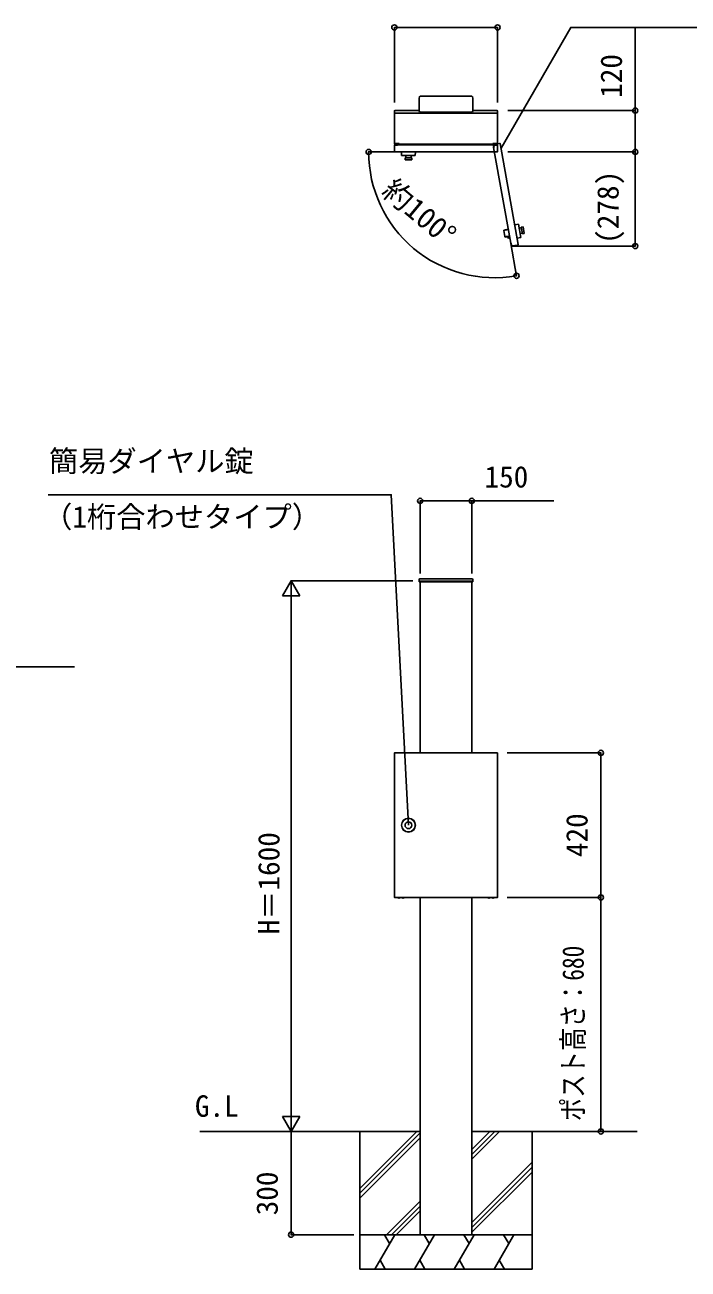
# Model space of a CAD drawing. Units: millimetres, scale not verified. Extents: x -4375 to 4375, y -6498 to 6471.
# Drawn here: x -98 to 1828, y -1148 to 2467 of the extents above; entities that cross this region are included whole.
import ezdxf
from ezdxf.enums import TextEntityAlignment as Align

# ---------------------------------------------------------------- set-up
doc = ezdxf.new("R2010")
doc.units = ezdxf.units.MM
doc.header["$LTSCALE"] = 30
doc.layers.add('0-2_YKK_A1', color=4, linetype='Continuous')
doc.layers.add('0-3_YKK_D', color=6, linetype='Continuous')
doc.styles.add('ＭＳ ゴシック', font='')
doc.styles.get('ＭＳ ゴシック').set_extended_font_data('MS Gothic')

msp = doc.modelspace()

# ---------------------------------------------------------------- linework, layer by layer
at = {"layer": '0-2_YKK_A1'}
for p, q in [((1047.01, 2255.6), (1047.01, 2217.6)), ((1047.01, 2255.6), (1047.01, 2255.6)), ((1199.01, 2259.6), (1051.01, 2259.6)), ((1051.01, 2259.6), (1051.01, 2259.6)), ((1199.01, 2259.6), (1199.01, 2259.6)), ((1203.01, 2217.6), (1203.01, 2255.6)), ((1203.01, 2255.6), (1203.01, 2255.6)), ((974.99, 2216.92), (974.99, 2122.59)), ((975.14, 2208.58), (975.09, 2205.26)), ((975.14, 2208.58), (975.14, 2208.56)), ((975.48, 2210.16), (975.43, 2210.11)), ((1047.01, 2217.92), (975.99, 2217.92)), ((976.23, 2210.5), (1273.79, 2210.5)), ((1047.01, 2217.6), (1047.01, 2217.6)), ((1051.01, 2213.6), (1199.01, 2213.6)), ((1051.01, 2213.6), (1051.01, 2213.6)), ((1199.01, 2213.6), (1199.01, 2213.6)), ((1274.03, 2217.92), (1203.01, 2217.92)), ((1203.01, 2217.6), (1203.01, 2217.6)), ((1274.59, 2210.11), (1274.54, 2210.16)), ((1274.93, 2205.26), (1274.88, 2208.58)), ((1274.88, 2208.56), (1274.88, 2208.58)), ((1275.03, 2122.59), (1275.03, 2216.92)), ((975.09, 2205.26), (975.09, 2205.25)), ((975.09, 2205.25), (975.09, 2123.34)), ((1274.93, 2205.26), (1274.93, 2205.25)), ((1274.93, 2123.34), (1274.93, 2205.25)), ((975.01, 2117.7), (975.01, 2115.7)), ((975.01, 2115.7), (975.01, 2100)), ((975.01, 2100), (975.01, 2099)), ((975.81, 2117.7), (975.81, 2117.3)), ((975.81, 2099.02), (975.81, 2099)), ((975.99, 2121.59), (977.96, 2121.59)), ((976.01, 2099), (976.11, 2099)), ((976.07, 2122.34), (979.35, 2122.27)), ((976.07, 2122.34), (976.09, 2122.34)), ((976.11, 2097.9), (976.11, 2099)), ((976.31, 2117.57), (976.31, 2117.7)), ((983.81, 2117.7), (977.01, 2117.7)), ((979.35, 2122.27), (979.37, 2122.27)), ((979.37, 2122.27), (988.01, 2122.27)), ((980.33, 2121.39), (988.01, 2121.39)), ((980.81, 2118), (980.81, 2118.8)), ((980.81, 2118.8), (982.81, 2118.8)), ((982.81, 2118), (980.81, 2118)), ((980.81, 2118), (980.81, 2117.7)), ((983.81, 2118.8), (982.81, 2118.8)), ((983.81, 2118), (982.81, 2118)), ((1266.21, 2118.8), (983.81, 2118.8)), ((983.81, 2117.7), (983.81, 2118.8)), ((987.61, 2120.86), (988.1, 2120.86)), ((987.61, 2118.8), (987.61, 2120.86)), ((988.01, 2121.28), (988.01, 2122.29)), ((988.01, 2121.27), (988.01, 2121.28)), ((988.13, 2120.81), (988.13, 2118.8)), ((989.01, 2120.27), (1261.01, 2120.27)), ((996.01, 2097.9), (996.2, 2087.2)), ((1035.82, 2087.2), (1036.01, 2097.9)), ((1125.01, 2118.8), (1125.01, 2120.27)), ((1261.89, 2118.8), (1261.89, 2120.81)), ((1263.81, 2119.55), (1261.89, 2119.55)), ((1262.01, 2122.29), (1262.01, 2121.28)), ((1262.01, 2122.27), (1270.65, 2122.27)), ((1262.01, 2121.39), (1269.69, 2121.39)), ((1262.01, 2121.28), (1262.01, 2121.27)), ((1263.01, 2113.79), (1263.8, 2113.93)), ((1263.01, 2113.79), (1263.36, 2111.82)), ((1263.02, 2118.7), (1263.5, 2118.7)), ((1263.08, 2119.69), (1265.05, 2120.04)), ((1263.22, 2118.91), (1263.61, 2118.98)), ((1263.43, 2118.44), (1263.31, 2118.41)), ((1263.36, 2111.82), (1263.54, 2110.84)), ((1264.62, 2111.03), (1263.43, 2117.72)), ((1313.05, 1832.81), (1263.54, 2110.84)), ((1264.1, 2113.98), (1263.8, 2113.93)), ((1263.8, 2113.93), (1264.15, 2111.96)), ((1263.81, 2119.55), (1263.81, 2118.8)), ((1264.15, 2111.96), (1264.33, 2110.98)), ((1265.05, 2120.04), (1280.51, 2122.8)), ((1266.21, 2118.8), (1266.21, 2117.7)), ((1266.21, 2118.8), (1267.21, 2118.8)), ((1266.21, 2118), (1267.21, 2118)), ((1273.01, 2117.7), (1266.21, 2117.7)), ((1267.21, 2118.8), (1269.21, 2118.8)), ((1269.21, 2117.7), (1269.21, 2118)), ((1270.65, 2122.27), (1270.67, 2122.27)), ((1270.67, 2122.27), (1273.95, 2122.34)), ((1272.06, 2121.59), (1274.03, 2121.59)), ((1272.13, 2121.51), (1272.3, 2121.59)), ((1273.71, 2117.7), (1273.71, 2117.57)), ((1274.01, 2099), (1273.91, 2099)), ((1273.93, 2122.34), (1273.95, 2122.34)), ((1274.21, 2117.3), (1274.21, 2117.7)), ((1274.21, 2099), (1274.21, 2099.02)), ((1275.01, 2115.7), (1275.01, 2117.7)), ((1275.01, 2115.7), (1275.01, 2100)), ((1275.01, 2099), (1275.01, 2100)), ((1280.51, 2122.8), (1281.49, 2122.97)), ((1281.61, 2122.18), (1281.63, 2122.18)), ((1281.67, 2121.99), (1281.68, 2121.89)), ((1282.77, 2122.08), (1334.97, 1828.89)), ((1016.01, 2087.2), (996.2, 2087.2)), ((1006.01, 2080.7), (1006.01, 2075.2)), ((1016.01, 2080.7), (1006.01, 2080.7)), ((1016.01, 2075.2), (1006.01, 2075.2)), ((1008.51, 2087.2), (1008.51, 2080.7)), ((1035.82, 2087.2), (1016.01, 2087.2)), ((1026.01, 2080.7), (1016.01, 2080.7)), ((1026.01, 2075.2), (1016.01, 2075.2)), ((1023.51, 2080.7), (1023.51, 2087.2)), ((1026.01, 2075.2), (1026.01, 2080.7)), ((1335.3, 1888.08), (1324.74, 1886.39)), ((1335.3, 1888.08), (1342.25, 1849.07)), ((1348.84, 1880.52), (1343.42, 1879.56)), ((1348.84, 1880.52), (1352.34, 1860.83)), ((1305.86, 1873.19), (1292.98, 1870.78)), ((1293.17, 1869.72), (1296.37, 1851.75)), ((1296.56, 1850.69), (1305.06, 1852.13)), ((1304.21, 1850.92), (1303.34, 1849.67)), ((1303.34, 1849.67), (1310.67, 1846.15)), ((1305.36, 1852.56), (1304.21, 1850.92)), ((1304.21, 1850.92), (1310.35, 1847.97)), ((1307.45, 1852.91), (1305.36, 1852.56)), ((1307.22, 1853.81), (1307.71, 1853.9)), ((1307.75, 1853.72), (1309.28, 1853.98)), ((1309.41, 1853.24), (1307.95, 1853)), ((1310.07, 1849.51), (1309.28, 1850.12)), ((1331.75, 1847.01), (1342.25, 1849.07)), ((1343.86, 1877.1), (1337.46, 1875.96)), ((1340.09, 1861.19), (1346.49, 1862.33)), ((1343.42, 1879.56), (1346.93, 1859.87)), ((1346.93, 1859.87), (1352.34, 1860.83)), ((1313.05, 1832.81), (1313.22, 1831.83)), ((1313.22, 1831.83), (1313.57, 1829.86)), ((1313.57, 1829.86), (1314.36, 1830)), ((1313.83, 1832.95), (1314.01, 1831.97)), ((1315.32, 1826.31), (1314.13, 1833)), ((1315.45, 1825.62), (1315.57, 1825.64)), ((1315.53, 1825.13), (1315.93, 1825.2)), ((1315.67, 1824.34), (1317.64, 1824.69)), ((1333.1, 1827.44), (1317.64, 1824.69)), ((1333.1, 1827.44), (1334.08, 1827.62)), ((1333.89, 1828.7), (1333.91, 1828.6)), ((1333.92, 1828.4), (1333.94, 1828.41)), ((1047.36, 855.7), (1047.01, 849.13)), ((1047.51, 848.6), (1051.01, 848.6)), ((1052.51, 857.6), (1049.35, 857.6)), ((1050.01, 850.6), (1200.01, 850.6)), ((1050.01, 850.6), (1050.01, 848.6)), ((1050.01, 848.6), (1050.01, 351.6)), ((1051.01, 848.6), (1199.01, 848.6)), ((1188.51, 857.6), (1061.51, 857.6)), ((1200.67, 857.6), (1197.51, 857.6)), ((1199.01, 848.6), (1202.51, 848.6)), ((1200.01, 850.6), (1200.01, 848.6)), ((1200.01, 351.6), (1200.01, 848.6)), ((1203.01, 849.13), (1202.66, 855.7)), ((974.99, 326.67), (975.01, 327.65)), ((976.01, 350.8), (975.01, 350.8)), ((975.01, 350.5), (975.01, -67.3)), ((975.01, 350.5), (976.11, 350.5)), ((975.31, 350.5), (975.32, 350.67)), ((975.33, 350.8), (975.32, 350.67)), ((976.01, 351.6), (976.11, 351.6)), ((976.01, 350.8), (976.11, 350.8)), ((1273.91, 351.6), (976.11, 351.6)), ((976.11, 350.5), (976.11, 351.6)), ((1273.7, 351.65), (976.31, 351.65)), ((976.31, 351.65), (976.31, 351.65)), ((1273.7, 351.65), (1273.7, 351.65)), ((1273.91, 351.6), (1273.91, 350.5)), ((1274.01, 351.6), (1273.91, 351.6)), ((1274.01, 350.8), (1273.91, 350.8)), ((1273.91, 350.5), (1275.01, 350.5)), ((1274.01, 351.6), (1275.01, 351.6)), ((1275.01, 350.8), (1274.01, 350.8)), ((1274.7, 350.67), (1274.69, 350.8)), ((1274.7, 350.67), (1274.71, 350.5)), ((1275.01, 351.6), (1275.01, 350.8)), ((1275.01, 327.65), (1275.03, 326.67)), ((976.11, -67.3), (975.01, -67.3)), ((976.01, -67.6), (976.11, -67.6)), ((976.01, -68.4), (976.11, -68.4)), ((976.11, -68.4), (976.11, -67.3)), ((976.11, -68.4), (1273.91, -68.4)), ((1050.01, -68.4), (1050.01, -1048.4)), ((1200.01, -1048.4), (1200.01, -68.4)), ((1273.91, -67.3), (1273.91, -68.4)), ((1274.01, -67.6), (1273.91, -67.6)), ((1274.01, -68.4), (1273.91, -68.4)), ((1274.01, -67.6), (1275.01, -67.6)), ((409.72, -748.4), (1050.01, -748.4)), ((875, -913.74), (1040.34, -748.4)), ((875, -927.88), (1050.01, -752.87)), ((1200.01, -800.86), (1252.47, -748.4)), ((1200.01, -815), (1266.61, -748.4)), ((1200.01, -829.14), (1280.75, -748.4)), ((1200.01, -748.4), (1680.19, -748.4)), ((875, -942.02), (1050.01, -767.01)), ((1200.01, -1012.99), (1375, -838)), ((1200.01, -1027.13), (1375, -852.14)), ((1200.01, -1041.27), (1375, -866.29)), ((952.47, -1048.4), (1050.01, -950.86)), ((966.61, -1048.4), (1050.01, -965)), ((980.75, -1048.4), (1050.01, -979.14)), ((918.32, -1148.4), (976.05, -1048.4)), ((961.05, -1074.38), (946.05, -1048.4)), ((1033.79, -1148.4), (1091.52, -1048.4)), ((1076.52, -1074.38), (1061.52, -1048.4)), ((1149.26, -1148.4), (1206.99, -1048.4)), ((1191.99, -1074.38), (1176.99, -1048.4)), ((1264.73, -1148.4), (1322.47, -1048.4)), ((1307.47, -1074.38), (1292.46, -1048.4)), ((933.32, -1122.42), (948.32, -1148.4)), ((1048.79, -1122.42), (1063.79, -1148.4)), ((1164.26, -1122.42), (1179.26, -1148.4)), ((1279.73, -1122.42), (1294.73, -1148.4))]:
    msp.add_line(p, q, dxfattribs=at)
for points in [[(975.43, 2210.11), (975.28, 2209.87), (975.2, 2209.64), (975.18, 2209.51), (975.17, 2209.41), (975.16, 2209.31), (975.16, 2209.18), (975.16, 2209.02)], [(975.78, 2210.39), (975.67, 2210.34), (975.57, 2210.25), (975.48, 2210.16)], [(1274.54, 2210.16), (1274.36, 2210.33), (1274.14, 2210.42)], [(1274.88, 2208.58), (1274.87, 2208.84), (1274.86, 2209.07), (1274.86, 2209.25), (1274.85, 2209.4), (1274.84, 2209.54), (1274.78, 2209.78), (1274.59, 2210.11)], [(1273.91, 2099), (1273.91, 2097.9), (976.11, 2097.9)], [(977.72, 2121.59), (977.89, 2121.51), (977.98, 2121.47)], [(987.33, 2121.59), (987.47, 2121.6), (987.61, 2121.64), (987.74, 2121.68)], [(988.01, 2122.29), (988.11, 2122.3), (988.33, 2122.31), (988.65, 2122.32), (989.01, 2122.33)], [(1261.01, 2122.33), (1261.37, 2122.32), (1261.69, 2122.31), (1261.91, 2122.3), (1262.01, 2122.29)], [(1262.28, 2121.68), (1262.41, 2121.64), (1262.55, 2121.6), (1262.69, 2121.59)], [(1263.54, 2110.84), (1263.56, 2110.84), (1263.62, 2110.85), (1263.72, 2110.87), (1263.86, 2110.89), (1264.02, 2110.92), (1264.21, 2110.96), (1264.41, 2110.99), (1264.62, 2111.03)], [(1269.21, 2118.8), (1269.21, 2118), (1267.21, 2118)], [(1272.04, 2121.47), (1272.09, 2121.49), (1272.13, 2121.51)], [(1281.68, 2121.89), (1281.89, 2121.93), (1282.1, 2121.96), (1282.28, 2122), (1282.45, 2122.03), (1282.58, 2122.05), (1282.68, 2122.07), (1282.75, 2122.08), (1282.77, 2122.08)], [(1306.05, 1872.09), (1293.17, 1869.72), (1292.98, 1870.78)], [(1296.56, 1850.69), (1296.37, 1851.75), (1307.26, 1853.63)], [(1307.22, 1853.81), (1307.26, 1853.6), (1307.42, 1853), (1307.78, 1852.11), (1308.4, 1851.08), (1309.28, 1850.12)], [(1307.71, 1853.9), (1307.74, 1853.74), (1307.85, 1853.32), (1308.08, 1852.65), (1308.5, 1851.83), (1309.12, 1850.98), (1309.92, 1850.23)], [(1314.13, 1833), (1313.92, 1832.97), (1313.72, 1832.93), (1313.53, 1832.9), (1313.36, 1832.87), (1313.23, 1832.84), (1313.13, 1832.83), (1313.07, 1832.81), (1313.05, 1832.81)], [(1314.01, 1831.97), (1314.36, 1830), (1314.66, 1830.05)], [(1334.97, 1828.89), (1334.95, 1828.89), (1334.89, 1828.88), (1334.79, 1828.86), (1334.66, 1828.84), (1334.49, 1828.81), (1334.3, 1828.77), (1334.1, 1828.74), (1333.89, 1828.7)], [(975.01, 326.46), (975.01, 326.47), (974.99, 326.67)], [(975.01, 350.8), (975.01, 351.6), (976.01, 351.6)], [(976.31, 351.65), (976.12, 351.63), (976, 351.6)], [(1274.02, 351.6), (1273.9, 351.63), (1273.7, 351.65)], [(1275.01, 350.5), (1275.01, -67.3), (1273.91, -67.3)], [(1275.03, 326.67), (1275.01, 326.47), (1275.01, 326.46)], [(976.01, -68.4), (975.01, -68.4), (975.01, -67.6), (976.01, -67.6)], [(1275.01, -67.6), (1275.01, -68.4), (1274.01, -68.4)], [(875, -1048.4), (1375, -1048.4), (1375, -748.4)], [(875, -748.4), (875, -1048.4), (1375, -1048.4), (1375, -1148.4), (875, -1148.4), (875, -1048.4)]]:
    msp.add_lwpolyline(points, dxfattribs=at)
for radius in [20, 19.81, 10]:
    msp.add_circle((1016.01, 141.6), radius, dxfattribs=at)
for centre, radius, start, end in [((975.99, 2216.92), 1, 90, 180), ((976.18, 2209.45), 0.999, 138.62708, 180.01952), ((976.23, 2209.5), 0.999, 89.97675, 138.6242), ((1273.79, 2209.5), 0.999, 41.37618, 90.02287), ((1274.03, 2216.92), 1, 0, 90), ((1273.84, 2209.45), 0.999, 359.98048, 41.37292), ((975.99, 2122.59), 1, 180, 270), ((976.06, 2117.7), 1.05, 0, 180), ((977.01, 2115.7), 2, 90, 180), ((976.01, 2100), 1, 180, 270), ((976.11, 2099), 1.1, 180, 270), ((976.09, 2123.34), 1, 180, 268.8244), ((976.06, 2117.7), 0.25, 0, 180), ((976.11, 2099), 0.3, 180, 270), ((978.33, 2122.4), 1, 243.43684, 270.0091), ((987.61, 2117), 3, 90, 143.1301), ((989.01, 2121.27), 1, 180, 270), ((1261.01, 2121.27), 1, 270, 0), ((1263.26, 2118.66), 1.05, 100.09674, 280.09674), ((1263.26, 2118.66), 0.25, 100.09674, 280.09674), ((1265.4, 2118.08), 2, 100.09674, 190.09674), ((1268.21, 2114.7), 5, 90, 124.91521), ((1268.21, 2114.7), 5, 53.1301, 90), ((1269.41, 2116.3), 3, 27.81814, 53.1301), ((1271.69, 2122.4), 1, 269.9909, 296.56316), ((1273.96, 2117.7), 1.05, 0, 180), ((1273.01, 2115.7), 2, 0, 90), ((1273.96, 2117.7), 0.25, 0, 180), ((1273.91, 2099), 0.3, 270, 0), ((1273.91, 2099), 1.1, 270, 0), ((1273.93, 2123.34), 1, 271.1756, 0), ((1274.01, 2100), 1, 270, 0), ((1274.03, 2122.59), 1, 270, 0), ((1280.68, 2121.81), 1, 10.09674, 100.09674), ((1281.68, 2121.89), 1.1, 10.09674, 100.09674), ((1281.68, 2121.89), 0.3, 10.09674, 100.09674), ((1315.49, 1825.37), 1.05, 100.09674, 280.09674), ((1315.49, 1825.37), 0.25, 100.09674, 280.09674), ((1317.29, 1826.66), 2, 190.09674, 280.09674), ((1332.92, 1828.43), 1, 280.09674, 10.09674), ((1333.89, 1828.7), 0.3, 280.09674, 10.09674), ((1333.89, 1828.7), 1.1, 280.09674, 10.09674), ((1047.51, 849.1), 0.5, 177, 270), ((1049.35, 855.6), 2, 90, 177), ((1057.01, 986.93), 129.41, 268.00719, 271.99281), ((1193.01, 986.93), 129.41, 268.00719, 271.99281), ((1200.67, 855.6), 2, 3, 90), ((1202.51, 849.1), 0.5, 270, 3), ((988.26, -64.88), 5.67, 218.36563, 321.63437), ((1000.01, -64.88), 5.67, 218.36563, 321.63437), ((1250.01, -64.88), 5.67, 218.36563, 321.63437), ((1261.76, -64.88), 5.67, 218.36563, 321.63437)]:
    msp.add_arc(centre, radius, start, end, dxfattribs=at)
for centre, major_axis, ratio, start_param, end_param in [((1051.01, 2255.6), (2.83, -2.83), 0.997946, 2.357564, 3.9256213), ((1199.01, 2255.6), (-2.83, -2.83), 0.997946, 2.357564, 3.9256213), ((975.18, 2206.45), (0, 3), 0.017455, 0.5425509, 0.7877608), ((1051.01, 2217.6), (-2.83, -2.83), 0.997946, 5.4991567, 7.0672139), ((1199.01, 2217.6), (2.83, -2.83), 0.997946, 5.4991567, 7.0672139), ((1274.84, 2206.45), (0, 3), 0.017455, 5.4954245, 6.2633694), ((980.33, 2121.4), (2, 0), 0.008727, 3.1590459, 4.712389), ((987.34, 2122.6), (0.391, 0.932), 0.987628, 3.952056, 4.3196709), ((1262.68, 2122.6), (-0.391, 0.932), 0.987628, 1.9635144, 2.3311293), ((1269.69, 2121.4), (2, 0), 0.008727, 4.712389, 6.265732)]:
    msp.add_ellipse(centre, major_axis=major_axis, ratio=ratio, start_param=start_param, end_param=end_param, dxfattribs=at)
at = {"layer": '0-3_YKK_D'}
for p, q in [((974.99, 2241.77), (974.99, 2460.6)), ((974.99, 2459.6), (1275.03, 2459.6)), ((1275.03, 2241.77), (1275.03, 2460.6)), ((1305.01, 2218.22), (1675.93, 2218.22)), ((975.11, 2097.9), (899.29, 2097.9)), ((1305.01, 2097.9), (1675.93, 2097.9)), ((1306.01, 2097.9), (1675.93, 2097.9)), ((1674.93, 2097.9), (1674.93, 1824.34)), ((1313.22, 1831.83), (1330.1, 1737.02)), ((1316.67, 1824.34), (1675.93, 1824.34)), ((1050.01, 873.03), (1050.01, 1085.03)), ((1200.01, 873.03), (1200.01, 1085.03)), ((675, 851.6), (650, 808.3)), ((1028.53, 851.6), (674, 851.6)), ((675, 851.6), (700, 808.3)), ((675, 851.6), (675, 765)), ((650, 808.3), (700, 808.3)), ((675, 801.6), (675, -698.4)), ((1302.93, 351.6), (1576, 351.6)), ((1575, 351.6), (1575, -68.4)), ((1302.93, -68.4), (1576, -68.4)), ((1302.93, -68.4), (1576, -68.4)), ((1575, -68.4), (1575, -748.4)), ((675, -748.4), (675, -661.8)), ((675, -748.4), (650, -705.1)), ((700, -705.1), (650, -705.1)), ((675, -748.4), (700, -705.1)), ((675, -748.4), (675, -1048.4)), ((857.13, -1048.4), (674, -1048.4))]:
    msp.add_line(p, q, dxfattribs=at)
for points in [[(1285.02, 2108.77), (1487.58, 2459.6), (1496.02, 2459.6), (2109.15, 2459.6)], [(1674.93, 2097.9), (1674.93, 2218.22), (1674.93, 2456.29)], [(1016.23, 141.61), (965.91, 1101.6), (917.48, 1101.6), (-30.82, 1101.6)], [(1050.01, 1084.03), (1200.01, 1084.03), (1438.08, 1084.03)], [(-749.03, 403.9), (-634.89, 601.6), (45.86, 601.6)]]:
    msp.add_lwpolyline(points, dxfattribs=at)
for centre in [(974.99, 2459.6), (1275.03, 2459.6), (1674.93, 2218.22), (900.29, 2097.9), (1674.93, 2097.9), (1674.93, 2097.9), (1674.93, 1824.34), (1329.93, 1738), (1050.01, 1084.03), (1200.01, 1084.03), (1575, 351.6), (1575, -68.4), (1575, -68.4), (1575, -748.4), (675, -1048.4)]:
    msp.add_circle(centre, 7.5, dxfattribs=at)
msp.add_arc((1265.84, 2097.9), 365.56, 180, 280.09674, dxfattribs=at)

# ---------------------------------------------------------------- texts
at = {"layer": '0-2_YKK_A1', "style": 'ＭＳ ゴシック'}
msp.add_text('G.L', height=62.32, dxfattribs=at).set_placement((395.57, -724.44), align=Align.BOTTOM_LEFT)
at = {"layer": '0-3_YKK_D', "style": 'ＭＳ ゴシック'}
for s, rotation, p in [('120', 90, (1654.93, 2255.18)), ('(278)', 90, (1645.27, 1830.96)), ('約100°', 320.048, (922.31, 1963.06)), ('420', 90, (1555, 48.87)), ('H＝1600', 90, (660, -175.63)), ('300', 90, (655, -992.09))]:
    msp.add_text(s, height=62.32, rotation=rotation, dxfattribs=at).set_placement(p, align=Align.BOTTOM_LEFT)
for s, p in [('簡易ダイヤル錠', (-28.63, 1149.81)), ('150', (1236.97, 1104.03)), ('（1桁合わせタイプ）', (-45.53, 987.86))]:
    msp.add_text(s, height=62.32, dxfattribs=at).set_placement(p, align=Align.BOTTOM_LEFT)
at = {"layer": '0-3_YKK_D', "style": 'ＭＳ ゴシック', "width": 0.8}
msp.add_text('ポスト高さ：680', height=62.32, rotation=90, dxfattribs=at).set_placement((1543.89, -718.46), align=Align.BOTTOM_LEFT)

doc.saveas('drawing.dxf')
